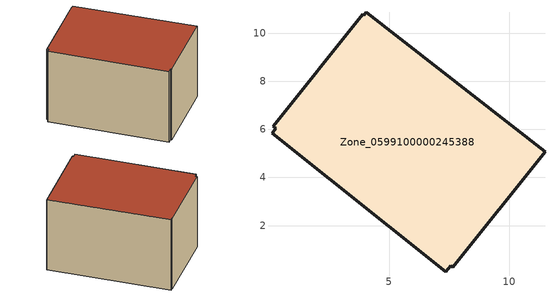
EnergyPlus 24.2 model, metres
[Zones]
Zone_0599100000245388
 floor ground (C_G): 7.56,0.33 7.35,0.07 0.12,5.83 0.28,6.04 0.16,6.13 3.9,10.8 3.94,10.77 4.04,10.89 11.49,5.08 7.64,0.26 z0.27
 wall outside (C_F): 0.28,6.04 0.12,5.83 7.35,0.07 7.56,0.33 7.64,0.26 11.49,5.08 4.04,10.89 3.94,10.77 3.9,10.8 0.16,6.13 0.28,6.04 z0.27:6.34
 roof outside (C_R): 3.94,10.77 3.9,10.8 0.16,6.13 0.28,6.04 0.12,5.83 7.35,0.07 7.56,0.33 7.64,0.26 11.49,5.08 4.04,10.89 z6.34
[BUILDING]
Pand.0599100000245388: North Axis=0; Terrain=City; Loads Convergence Tolerance Value=0.04; Temperature Convergence Tolerance Value=0.4; Solar Distribution=FullExterior; Maximum Number of Warmup Days=25; Minimum Number of Warmup Days=1
[Site:Location]
Rotterdam.The.Hague.AP_ZH_NLD Design_Conditions: Latitude=51.96; Longitude=4.45; Time Zone=1; Elevation=-4.5
[SITE:GROUNDTEMPERATURE:BUILDINGSURFACE]
18, 18, 18, 18, 18, 18, 18, 18, 18, 18, 18, 18
[MATERIAL] Thermal Absorptance=0.9; Solar Absorptance=0.7; Visible Absorptance=0.7
Name | Roughness | Thickness | Conductivity | Density | Specific Heat
G.TC.1946-1964 | MediumSmooth | 0.15 | 1 | 540 | 1210
F.TC.1946-1964 | Rough | 0.3 | 0.857143 | 1920 | 840
R.TC.1946-1964 | MediumRough | 0.2 | 0.235294 | 1500 | 1000
[CONSTRUCTION]
C_G: G.TC.1946-1964
C_F: F.TC.1946-1964
C_R: R.TC.1946-1964
[ZONE]
Zone_0599100000245388: Type=1; Multiplier=1; Ceiling Height=Autocalculate; Volume=Autocalculate; Floor Area=autocalculate; Part of Total Floor Area=Yes
[ZONEINFILTRATION:DESIGNFLOWRATE]
Infil_Zone_0599100000245388: Zone or ZoneList or Space or SpaceList=Zone_0599100000245388; Schedule=AlwaysOn; Design Flow Rate Calculation Method=Flow/Area; Flow Rate per Floor Area=0.003; Constant Term Coefficient=1; Temperature Term Coefficient=0; Velocity Term Coefficient=0; Velocity Squared Term Coefficient=0
[HVACTEMPLATE:ZONE:IDEALLOADSAIRSYSTEM]
Zone_0599100000245388: Maximum Heating Supply Air Temperature=50; Minimum Cooling Supply Air Temperature=13; Maximum Heating Supply Air Humidity Ratio=0.0156; Minimum Cooling Supply Air Humidity Ratio=0.0077; Heating Limit=NoLimit; Cooling Limit=NoLimit; Dehumidification Control Type=ConstantSensibleHeatRatio; Cooling Sensible Heat Ratio=0.7; Dehumidification Setpoint=60; Humidification Control Type=None; Humidification Setpoint=30; Outdoor Air Method=None; Outdoor Air Flow Rate per Person=0.00944; Outdoor Air Flow Rate per Zone Floor Area=0; Outdoor Air Flow Rate per Zone=0; Demand Controlled Ventilation Type=None; Outdoor Air Economizer Type=NoEconomizer; Heat Recovery Type=None; Sensible Heat Recovery Effectiveness=0.7; Latent Heat Recovery Effectiveness=0.65
[ZONECONTROL:THERMOSTAT]
ThermostatControl_Zone_0599100000245388: Zone or ZoneList=Zone_0599100000245388; Control Type Schedule=DualSetpointControlType; Control 1=Thermostat_Zone_0599100000245388; Temperature Difference Between Cutout And Setpoint=0
[THERMOSTATSETPOINT:DUALSETPOINT]
Thermostat_Zone_0599100000245388: Heating Setpoint Temperature Schedule=HeatingSetpoint_Zone_0599100000245388; Cooling Setpoint Temperature Schedule=CoolingSetpoint_Zone_0599100000245388
[SCHEDULE:COMPACT]
HeatingSetpoint_Zone_0599100000245388: Through: 12/31, For: AllDays, Until: 24:00, 21
CoolingSetpoint_Zone_0599100000245388: Through: 12/31, For: AllDays, Until: 24:00, 24
DualSetpointControlType: Through: 12/31, For: AllDays, Until: 24:00, 4
AlwaysOn: Through: 12/31, For: AllDays, Until: 24:00, 1
